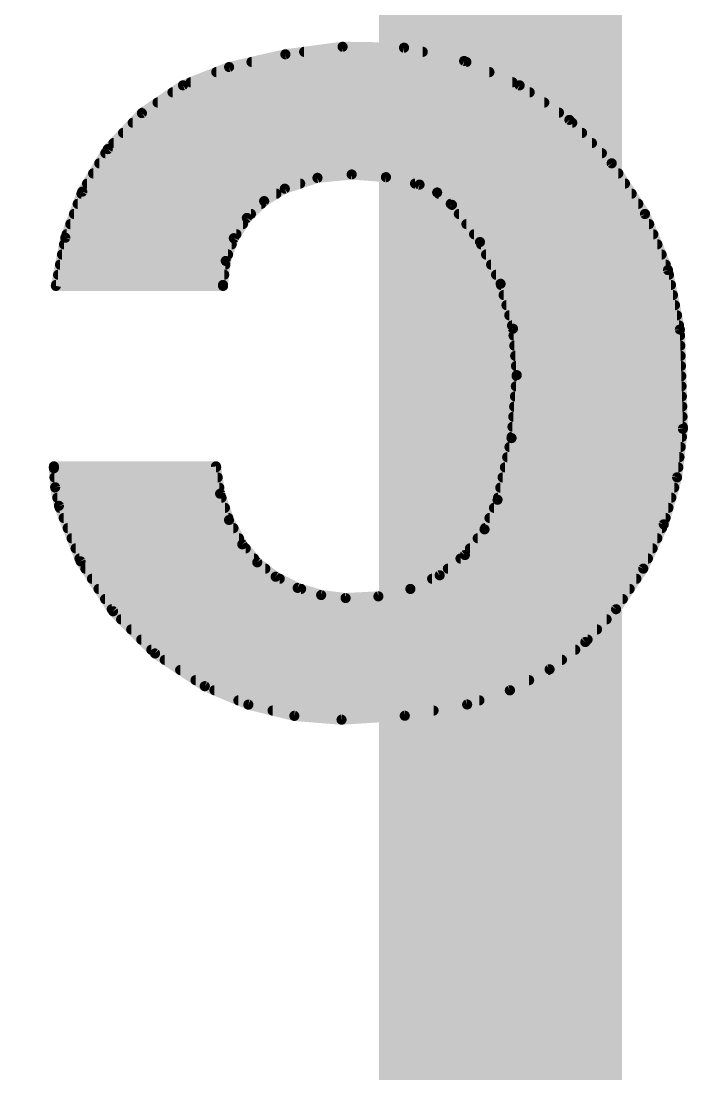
# Model space of a CAD drawing. Extents: x -2.6 to 78.8, y -16.5 to 68.7.
# Drawn here: x 32.554 to 34.227, y 23.016 to 25.655 of the extents above; entities that cross this region are included whole.
import ezdxf

# ---------------------------------------------------------------- set-up
doc = ezdxf.new("R2010")
doc.units = 0
doc.layers.add('1', color=12, linetype='CONTINUOUS')
doc.layers.add('22', color=40, linetype='CONTINUOUS')

msp = doc.modelspace()

# ---------------------------------------------------------------- linework, layer by layer
at = {"layer": '1', "const_width": 0.6096}
msp.add_lwpolyline([(33.7566, 13.6144), (33.7566, 28.829)], dxfattribs=at)
at = {"layer": '1', "const_width": 0.254}
msp.add_lwpolyline([(25.535, 12.001, 1), (25.535, 27.001, 1), (25.535, 12.001)], format="xyb", dxfattribs=at)
at = {"layer": '22', "const_width": 0.0254}
for points in [[(33.3604, 25.5905), (33.217, 25.5716)], [(33.5146, 25.5881), (33.3604, 25.5905)], [(33.6652, 25.5549), (33.5146, 25.5881)], [(33.217, 25.5716), (33.0759, 25.5397)], [(33.2641, 25.5778), (33.5614, 25.5778)], [(33.0759, 25.5397), (32.9602, 25.4939)], [(33.1321, 25.5524), (33.6709, 25.5524)], [(33.8043, 25.4938), (33.6652, 25.5549)], [(33.0438, 25.527), (33.7287, 25.527)], [(32.9602, 25.4939), (32.8572, 25.4243)], [(32.9796, 25.5016), (33.7865, 25.5016)], [(33.9292, 25.4072), (33.8043, 25.4938)], [(32.934, 25.4762), (33.8297, 25.4762)], [(32.8965, 25.4508), (33.8663, 25.4508)], [(32.8572, 25.4243), (32.7716, 25.334)], [(32.8589, 25.4254), (33.903, 25.4254)], [(34.0353, 25.2984), (33.9292, 25.4072)], [(32.8101, 25.3746), (33.961, 25.3746)], [(32.8342, 25.4), (33.9363, 25.4)], [(32.7861, 25.3492), (33.9858, 25.3492)], [(32.7716, 25.334), (32.7076, 25.2273)], [(32.7655, 25.3238), (34.0106, 25.3238)], [(32.7503, 25.2984), (34.0354, 25.2984)], [(34.1187, 25.1714), (34.0353, 25.2984)], [(32.735, 25.273), (34.052, 25.273)], [(33.2974, 25.2619), (33.3832, 25.2705)], [(33.3832, 25.2705), (33.4692, 25.2637)], [(32.7198, 25.2476), (33.2541, 25.2476)], [(33.2156, 25.2349), (33.2974, 25.2619)], [(33.4692, 25.2637), (33.5534, 25.2451)], [(33.5421, 25.2476), (34.0687, 25.2476)], [(33.5534, 25.2451), (33.5975, 25.2253)], [(32.7076, 25.2273), (32.6651, 25.1118)], [(32.7057, 25.2222), (33.1945, 25.2222)], [(33.1638, 25.2037), (33.2156, 25.2349)], [(33.5975, 25.2253), (33.6347, 25.1943)], [(33.6012, 25.2222), (34.0854, 25.2222)], [(32.6964, 25.1968), (33.1568, 25.1968)], [(33.1205, 25.1615), (33.1638, 25.2037)], [(33.6317, 25.1968), (34.1021, 25.1968)], [(33.6347, 25.1943), (33.705, 25.1011)], [(32.687, 25.1714), (33.1306, 25.1714)], [(33.652, 25.1714), (34.1188, 25.1714)], [(34.1764, 25.0308), (34.1187, 25.1714)], [(32.6777, 25.146), (33.1105, 25.146)], [(33.0878, 25.1106), (33.1205, 25.1615)], [(33.6711, 25.146), (34.1292, 25.146)], [(32.6651, 25.1118), (32.6415, 24.9911)], [(32.6684, 25.1206), (33.0942, 25.1206)], [(33.0675, 25.0537), (33.0878, 25.1106)], [(33.6903, 25.1206), (34.1396, 25.1206)], [(32.6619, 25.0952), (33.0823, 25.0952)], [(33.705, 25.1011), (33.7566, 24.9964)], [(33.7079, 25.0952), (34.15, 25.0952)], [(32.6569, 25.0698), (33.0732, 25.0698)], [(33.7204, 25.0698), (34.1604, 25.0698)], [(32.6519, 25.0444), (33.0664, 25.0444)], [(33.0606, 24.9936), (33.0675, 25.0537)], [(33.7329, 25.0444), (34.1708, 25.0444)], [(32.647, 25.019), (33.0635, 25.019)], [(33.7454, 25.019), (34.1788, 25.019)], [(34.2062, 24.8818), (34.1764, 25.0308)], [(32.6415, 24.9911), (33.0606, 24.9911)], [(32.642, 24.9936), (33.0606, 24.9936)], [(33.0606, 24.9911), (33.0606, 24.9936)], [(33.7566, 24.9964), (33.7877, 24.8839)], [(33.7574, 24.9936), (34.1838, 24.9936)], [(33.7644, 24.9682), (34.1889, 24.9682)], [(33.7714, 24.9428), (34.194, 24.9428)], [(33.7784, 24.9174), (34.1991, 24.9174)], [(33.7854, 24.892), (34.2042, 24.892)], [(33.7877, 24.8839), (33.7972, 24.7675)], [(34.2138, 24.6329), (34.2062, 24.8818)], [(33.7891, 24.8666), (34.2067, 24.8666)], [(33.7912, 24.8412), (34.2074, 24.8412)], [(33.7933, 24.8158), (34.2082, 24.8158)], [(33.7972, 24.7675), (33.7841, 24.6096)], [(33.7953, 24.7904), (34.209, 24.7904)], [(33.797, 24.765), (34.2098, 24.765)], [(33.7949, 24.7396), (34.2105, 24.7396)], [(33.7907, 24.6888), (34.2121, 24.6888)], [(33.7928, 24.7142), (34.2113, 24.7142)], [(33.7886, 24.6634), (34.2129, 24.6634)], [(33.7865, 24.638), (34.2136, 24.638)], [(33.7841, 24.6096), (33.749, 24.4551)], [(33.7843, 24.6126), (34.2114, 24.6126)], [(34.1993, 24.5113), (34.2138, 24.6329)], [(33.779, 24.5872), (34.2083, 24.5872)], [(33.7732, 24.5618), (34.2053, 24.5618)], [(33.0429, 24.5389), (32.6365, 24.5389)], [(32.6365, 24.5389), (32.6365, 24.5339)], [(32.6365, 24.5364), (33.0433, 24.5364)], [(32.6365, 24.5339), (32.6397, 24.4865)], [(33.0535, 24.4702), (33.0429, 24.5389)], [(33.7675, 24.5364), (34.2023, 24.5364)], [(32.638, 24.511), (33.0472, 24.511)], [(33.7617, 24.511), (34.1992, 24.511)], [(34.1659, 24.3936), (34.1993, 24.5113)], [(32.6397, 24.4865), (32.6492, 24.4399)], [(32.6399, 24.4856), (33.0511, 24.4856)], [(33.7559, 24.4856), (34.192, 24.4856)], [(32.6451, 24.4602), (33.0568, 24.4602)], [(33.0757, 24.4044), (33.0535, 24.4702)], [(33.749, 24.4551), (33.7164, 24.3809)], [(33.7502, 24.4602), (34.1848, 24.4602)], [(32.6492, 24.4399), (32.7034, 24.3008)], [(32.6512, 24.4348), (33.0654, 24.4348)], [(33.7401, 24.4348), (34.1776, 24.4348)], [(32.6611, 24.4094), (33.074, 24.4094)], [(33.1089, 24.3434), (33.0757, 24.4044)], [(33.7289, 24.4094), (34.1704, 24.4094)], [(32.671, 24.384), (33.0868, 24.384)], [(33.7164, 24.3809), (33.6671, 24.3166)], [(33.7178, 24.384), (34.1614, 24.384)], [(34.1144, 24.2825), (34.1659, 24.3936)], [(32.6809, 24.3586), (33.1006, 24.3586)], [(33.6993, 24.3586), (34.1497, 24.3586)], [(32.6908, 24.3332), (33.1174, 24.3332)], [(33.1464, 24.2982), (33.1089, 24.3434)], [(33.6799, 24.3332), (34.1379, 24.3332)], [(32.7007, 24.3078), (33.1384, 24.3078)], [(32.7034, 24.3008), (32.7849, 24.1757)], [(33.1927, 24.2621), (33.1464, 24.2982)], [(33.6671, 24.3166), (33.6039, 24.2659)], [(33.6562, 24.3078), (34.1261, 24.3078)], [(32.7154, 24.2824), (33.1667, 24.2824)], [(33.6039, 24.2659), (33.5305, 24.2316)], [(33.6245, 24.2824), (34.1144, 24.2824)], [(34.0462, 24.1808), (34.1144, 24.2825)], [(32.7319, 24.257), (33.2028, 24.257)], [(33.2478, 24.2342), (33.1927, 24.2621)], [(33.585, 24.257), (34.0973, 24.257)], [(32.7485, 24.2316), (33.2564, 24.2316)], [(33.3068, 24.2163), (33.2478, 24.2342)], [(33.368, 24.2087), (33.3068, 24.2163)], [(33.4503, 24.213), (33.368, 24.2087)], [(33.5305, 24.2316), (33.4503, 24.213)], [(33.5305, 24.2316), (34.0803, 24.2316)], [(32.765, 24.2062), (34.0632, 24.2062)], [(32.7816, 24.1808), (34.0462, 24.1808)], [(32.7849, 24.1757), (32.8902, 24.0699)], [(33.9691, 24.0985), (34.0462, 24.1808)], [(32.8051, 24.1554), (34.0224, 24.1554)], [(32.8304, 24.13), (33.9986, 24.13)], [(32.8556, 24.1046), (33.9748, 24.1046)], [(33.8795, 24.0301), (33.9691, 24.0985)], [(32.8809, 24.0792), (33.9438, 24.0792)], [(32.8902, 24.0699), (33.0149, 23.9878)], [(32.9146, 24.0538), (33.9106, 24.0538)], [(32.9532, 24.0284), (33.8763, 24.0284)], [(33.7798, 23.9774), (33.8795, 24.0301)], [(32.9918, 24.003), (33.8282, 24.003)], [(33.0149, 23.9878), (33.1242, 23.9417)], [(33.0391, 23.9776), (33.7801, 23.9776)], [(33.6728, 23.942), (33.7798, 23.9774)], [(33.0992, 23.9522), (33.7036, 23.9522)], [(33.1242, 23.9417), (33.2395, 23.9134)], [(33.1849, 23.9268), (33.5886, 23.9268)], [(33.5164, 23.9138), (33.6728, 23.942)], [(33.2395, 23.9134), (33.3578, 23.9039)], [(33.3578, 23.9039), (33.5164, 23.9138)]]:
    msp.add_lwpolyline(points, dxfattribs=at)
at = {"layer": '22', "const_width": 0.0127}
for points in [[(33.3605, 25.5968, 1), (33.3603, 25.5842)], [(33.3612, 25.5842, 1), (33.3596, 25.5968)], [(33.516, 25.5943, 1), (33.5132, 25.5819)], [(33.5145, 25.5818, 1), (33.5147, 25.5945)], [(33.2162, 25.5779, 1), (33.2178, 25.5653)], [(33.2184, 25.5654, 1), (33.2156, 25.5778)], [(33.2641, 25.5842, 1), (33.2641, 25.5714)], [(33.5614, 25.5714, 1), (33.5614, 25.5842)], [(33.0745, 25.5459, 1), (33.0773, 25.5335)], [(33.0782, 25.5338, 1), (33.0736, 25.5456)], [(33.1321, 25.5588, 1), (33.1321, 25.5461)], [(33.6678, 25.5607, 1), (33.6626, 25.5491)], [(33.6638, 25.5487, 1), (33.6666, 25.5611)], [(33.6709, 25.5461, 1), (33.6709, 25.5588)], [(33.0438, 25.5334, 1), (33.0438, 25.5206)], [(33.7287, 25.5206, 1), (33.7287, 25.5334)], [(32.9579, 25.4998, 1), (32.9626, 25.488)], [(32.9638, 25.4887, 1), (32.9567, 25.4992)], [(32.9796, 25.508, 1), (32.9796, 25.4952)], [(33.7865, 25.4952, 1), (33.7865, 25.508)], [(33.8079, 25.499, 1), (33.8007, 25.4885)], [(33.8018, 25.4879, 1), (33.8069, 25.4996)], [(32.934, 25.4826, 1), (32.934, 25.4699)], [(33.8297, 25.4699, 1), (33.8297, 25.4826)], [(32.8965, 25.4572, 1), (32.8965, 25.4444)], [(33.8663, 25.4444, 1), (33.8663, 25.4572)], [(32.8536, 25.4295, 1), (32.8607, 25.419)], [(32.8589, 25.4318, 1), (32.8589, 25.419)], [(32.8618, 25.4199, 1), (32.8526, 25.4286)], [(33.903, 25.419, 1), (33.903, 25.4318)], [(33.9338, 25.4116, 1), (33.9247, 25.4028)], [(33.9256, 25.402, 1), (33.9328, 25.4124)], [(32.8101, 25.381, 1), (32.8101, 25.3682)], [(32.8342, 25.4064, 1), (32.8342, 25.3937)], [(33.9363, 25.3937, 1), (33.9363, 25.4064)], [(33.961, 25.3682, 1), (33.961, 25.381)], [(32.7861, 25.3556, 1), (32.7861, 25.3428)], [(33.9858, 25.3428, 1), (33.9858, 25.3556)], [(32.7655, 25.3302, 1), (32.7655, 25.3175)], [(32.767, 25.3383, 1), (32.7762, 25.3296)], [(32.7771, 25.3307, 1), (32.7662, 25.3372)], [(34.0106, 25.3175, 1), (34.0106, 25.3302)], [(32.7503, 25.3048, 1), (32.7503, 25.292)], [(34.0406, 25.3019, 1), (34.03, 25.2949)], [(34.0308, 25.294, 1), (34.0399, 25.3029)], [(34.0354, 25.292, 1), (34.0354, 25.3048)], [(32.735, 25.2794, 1), (32.735, 25.2666)], [(33.3837, 25.2768, 1), (33.3827, 25.2642)], [(33.3838, 25.2642, 1), (33.3826, 25.2768)], [(34.052, 25.2666, 1), (34.052, 25.2794)], [(32.7198, 25.254, 1), (32.7198, 25.2413)], [(33.2541, 25.2413, 1), (33.2541, 25.254)], [(33.2968, 25.2682, 1), (33.2981, 25.2556)], [(33.2994, 25.2559, 1), (33.2954, 25.268)], [(33.4705, 25.2699, 1), (33.4678, 25.2575)], [(33.4687, 25.2573, 1), (33.4697, 25.27)], [(33.5421, 25.254, 1), (33.5421, 25.2413)], [(33.556, 25.2509, 1), (33.5508, 25.2393)], [(33.552, 25.2389, 1), (33.5548, 25.2513)], [(34.0687, 25.2413, 1), (34.0687, 25.254)], [(32.7057, 25.2286, 1), (32.7057, 25.2158)], [(32.7022, 25.2306, 1), (32.713, 25.224)], [(32.7136, 25.2251, 1), (32.7016, 25.2295)], [(33.1945, 25.2158, 1), (33.1945, 25.2286)], [(33.2136, 25.2409, 1), (33.2176, 25.2289)], [(33.2189, 25.2295, 1), (33.2123, 25.2403)], [(33.6016, 25.2301, 1), (33.5935, 25.2204)], [(33.6012, 25.2286, 1), (33.6012, 25.2158)], [(33.5949, 25.2195, 1), (33.6001, 25.2311)], [(34.0854, 25.2158, 1), (34.0854, 25.2286)], [(32.6964, 25.2032, 1), (32.6964, 25.1904)], [(33.1568, 25.1904, 1), (33.1568, 25.2032)], [(33.1605, 25.2091, 1), (33.1671, 25.1982)], [(33.1682, 25.1991, 1), (33.1594, 25.2082)], [(33.6317, 25.2032, 1), (33.6317, 25.1904)], [(33.6398, 25.1981, 1), (33.6296, 25.1905)], [(33.6306, 25.1894, 1), (33.6388, 25.1992)], [(34.1021, 25.1904, 1), (34.1021, 25.2032)], [(32.687, 25.1778, 1), (32.687, 25.1651)], [(33.1306, 25.1651, 1), (33.1306, 25.1778)], [(33.652, 25.1778, 1), (33.652, 25.1651)], [(34.1246, 25.1738, 1), (34.1129, 25.169)], [(34.1134, 25.1679, 1), (34.1241, 25.1749)], [(34.1188, 25.1651, 1), (34.1188, 25.1778)], [(32.6777, 25.1524, 1), (32.6777, 25.1396)], [(33.1105, 25.1396, 1), (33.1105, 25.1524)], [(33.116, 25.1661, 1), (33.1249, 25.157)], [(33.1258, 25.1581, 1), (33.1151, 25.1649)], [(33.6711, 25.1524, 1), (33.6711, 25.1396)], [(34.1292, 25.1396, 1), (34.1292, 25.1524)], [(32.6714, 25.1106, 1), (32.6589, 25.1131)], [(32.6684, 25.127, 1), (32.6684, 25.1142)], [(33.0938, 25.1085, 1), (33.0818, 25.1128)], [(33.0942, 25.1142, 1), (33.0942, 25.127)], [(33.6903, 25.127, 1), (33.6903, 25.1142)], [(34.1396, 25.1142, 1), (34.1396, 25.127)], [(32.6619, 25.1016, 1), (32.6619, 25.0889)], [(32.6592, 25.114, 1), (32.6711, 25.1096)], [(33.0824, 25.1141, 1), (33.0931, 25.1072)], [(33.0823, 25.0889, 1), (33.0823, 25.1016)], [(33.7107, 25.1039, 1), (33.6993, 25.0983)], [(33.6999, 25.0973, 1), (33.7101, 25.1049)], [(33.7079, 25.1016, 1), (33.7079, 25.0889)], [(34.15, 25.0889, 1), (34.15, 25.1016)], [(32.6569, 25.0762, 1), (32.6569, 25.0634)], [(33.0732, 25.0634, 1), (33.0732, 25.0762)], [(33.7204, 25.0762, 1), (33.7204, 25.0634)], [(34.1604, 25.0634, 1), (34.1604, 25.0762)], [(32.6519, 25.0508, 1), (32.6519, 25.038)], [(33.0615, 25.0558, 1), (33.0735, 25.0515)], [(33.0738, 25.053, 1), (33.0612, 25.0544)], [(33.0664, 25.038, 1), (33.0664, 25.0508)], [(33.7329, 25.0508, 1), (33.7329, 25.038)], [(34.1708, 25.038, 1), (34.1708, 25.0508)], [(32.647, 25.0254, 1), (32.647, 25.0127)], [(33.0635, 25.0127, 1), (33.0635, 25.0254)], [(33.7454, 25.0254, 1), (33.7454, 25.0127)], [(34.1826, 25.0321, 1), (34.1702, 25.0296)], [(34.1705, 25.0284, 1), (34.1823, 25.0332)], [(34.1788, 25.0127, 1), (34.1788, 25.0254)], [(32.6415, 24.9975, 1), (32.6415, 24.9847)], [(32.6353, 24.9923, 1), (32.6477, 24.9899)], [(32.642, 25, 1), (32.642, 24.9872)], [(33.0543, 24.9943, 1), (33.0669, 24.9929)], [(33.0669, 24.9936, 1), (33.0543, 24.9936)], [(33.0543, 24.9911, 1), (33.0669, 24.9911)], [(33.0606, 24.9872, 1), (33.0606, 25)], [(33.0606, 24.9847, 1), (33.0606, 24.9975)], [(33.7627, 24.9981, 1), (33.7505, 24.9947)], [(33.7509, 24.9936, 1), (33.7623, 24.9992)], [(33.7574, 25, 1), (33.7574, 24.9872)], [(34.1838, 24.9872, 1), (34.1838, 25)], [(33.7644, 24.9746, 1), (33.7644, 24.9618)], [(34.1889, 24.9618, 1), (34.1889, 24.9746)], [(33.7714, 24.9492, 1), (33.7714, 24.9365)], [(34.194, 24.9365, 1), (34.194, 24.9492)], [(33.7784, 24.9238, 1), (33.7784, 24.911)], [(34.1991, 24.911, 1), (34.1991, 24.9238)], [(33.7854, 24.8984, 1), (33.7854, 24.8856)], [(33.794, 24.8844, 1), (33.7814, 24.8833)], [(33.7816, 24.8822, 1), (33.7938, 24.8855)], [(34.2125, 24.882, 1), (34.1999, 24.8816)], [(34.2, 24.8806, 1), (34.2124, 24.883)], [(34.2042, 24.8856, 1), (34.2042, 24.8984)], [(33.7891, 24.873, 1), (33.7891, 24.8603)], [(34.2067, 24.8603, 1), (34.2067, 24.873)], [(33.7912, 24.8476, 1), (33.7912, 24.8348)], [(34.2074, 24.8348, 1), (34.2074, 24.8476)], [(33.7933, 24.8222, 1), (33.7933, 24.8094)], [(34.2082, 24.8094, 1), (34.2082, 24.8222)], [(33.7953, 24.7968, 1), (33.7953, 24.7841)], [(33.8035, 24.767, 1), (33.7909, 24.768)], [(34.209, 24.7841, 1), (34.209, 24.7968)], [(33.797, 24.7714, 1), (33.797, 24.7586)], [(33.7909, 24.767, 1), (33.8035, 24.768)], [(34.2098, 24.7586, 1), (34.2098, 24.7714)], [(33.7928, 24.7206, 1), (33.7928, 24.7079)], [(33.7949, 24.746, 1), (33.7949, 24.7333)], [(34.2105, 24.7333, 1), (34.2105, 24.746)], [(34.2113, 24.7079, 1), (34.2113, 24.7206)], [(33.7907, 24.6952, 1), (33.7907, 24.6824)], [(34.2121, 24.6824, 1), (34.2121, 24.6952)], [(33.7886, 24.6698, 1), (33.7886, 24.6571)], [(34.2129, 24.6571, 1), (34.2129, 24.6698)], [(33.7865, 24.6444, 1), (33.7865, 24.6317)], [(34.2136, 24.6317, 1), (34.2136, 24.6444)], [(33.7843, 24.619, 1), (33.7843, 24.6062)], [(33.7903, 24.6082, 1), (33.7779, 24.611)], [(34.2201, 24.6321, 1), (34.2075, 24.6337)], [(34.2075, 24.6327, 1), (34.2201, 24.6331)], [(34.2114, 24.6062, 1), (34.2114, 24.619)], [(33.779, 24.5936, 1), (33.779, 24.5809)], [(33.7778, 24.6101, 1), (33.7904, 24.6091)], [(34.2083, 24.5809, 1), (34.2083, 24.5936)], [(33.7732, 24.5682, 1), (33.7732, 24.5555)], [(34.2053, 24.5555, 1), (34.2053, 24.5682)], [(32.6365, 24.5453, 1), (32.6365, 24.5326)], [(32.6365, 24.5428, 1), (32.6365, 24.53)], [(32.6428, 24.5343, 1), (32.6302, 24.5335)], [(32.6428, 24.5389, 1), (32.6302, 24.5389)], [(33.0492, 24.5399, 1), (33.0366, 24.5379)], [(33.0429, 24.5326, 1), (33.0429, 24.5453)], [(33.0433, 24.53, 1), (33.0433, 24.5428)], [(33.7675, 24.5428, 1), (33.7675, 24.53)], [(34.2023, 24.53, 1), (34.2023, 24.5428)], [(32.6302, 24.5339, 1), (32.6428, 24.5339)], [(32.638, 24.5174, 1), (32.638, 24.5047)], [(33.0472, 24.5047, 1), (33.0472, 24.5174)], [(33.7617, 24.5174, 1), (33.7617, 24.5047)], [(34.193, 24.5121, 1), (34.2056, 24.5106)], [(34.2054, 24.5096, 1), (34.1932, 24.5131)], [(34.1992, 24.5047, 1), (34.1992, 24.5174)], [(32.6459, 24.4877, 1), (32.6335, 24.4852)], [(32.6334, 24.486, 1), (32.646, 24.4869)], [(32.6399, 24.492, 1), (32.6399, 24.4793)], [(33.0511, 24.4793, 1), (33.0511, 24.492)], [(33.7559, 24.492, 1), (33.7559, 24.4793)], [(34.192, 24.4793, 1), (34.192, 24.492)], [(32.6451, 24.4666, 1), (32.6451, 24.4538)], [(33.0595, 24.4723, 1), (33.0474, 24.4682)], [(33.0472, 24.4693, 1), (33.0597, 24.4712)], [(33.0568, 24.4538, 1), (33.0568, 24.4666)], [(33.7548, 24.4525, 1), (33.7432, 24.4577)], [(33.7502, 24.4666, 1), (33.7502, 24.4538)], [(34.1848, 24.4538, 1), (34.1848, 24.4666)], [(32.6551, 24.4422, 1), (32.6433, 24.4376)], [(32.643, 24.4386, 1), (32.6554, 24.4412)], [(32.6512, 24.4412, 1), (32.6512, 24.4285)], [(33.0654, 24.4285, 1), (33.0654, 24.4412)], [(33.7401, 24.4412, 1), (33.7401, 24.4285)], [(33.7428, 24.4565, 1), (33.7552, 24.4537)], [(34.1776, 24.4285, 1), (34.1776, 24.4412)], [(32.6611, 24.4158, 1), (32.6611, 24.4031)], [(33.0813, 24.4074, 1), (33.0701, 24.4014)], [(33.0697, 24.4024, 1), (33.0817, 24.4064)], [(33.074, 24.4031, 1), (33.074, 24.4158)], [(33.7289, 24.4158, 1), (33.7289, 24.4031)], [(34.1704, 24.4031, 1), (34.1704, 24.4158)], [(32.671, 24.3904, 1), (32.671, 24.3776)], [(33.0868, 24.3776, 1), (33.0868, 24.3904)], [(33.7106, 24.3835, 1), (33.7222, 24.3784)], [(33.7178, 24.3904, 1), (33.7178, 24.3776)], [(33.7215, 24.377, 1), (33.7114, 24.3848)], [(34.1598, 24.3953, 1), (34.172, 24.3918)], [(34.1716, 24.3909, 1), (34.1601, 24.3962)], [(34.1614, 24.3776, 1), (34.1614, 24.3904)], [(32.6809, 24.365, 1), (32.6809, 24.3523)], [(33.1006, 24.3523, 1), (33.1006, 24.365)], [(33.6993, 24.365, 1), (33.6993, 24.3523)], [(34.1497, 24.3523, 1), (34.1497, 24.365)], [(32.6908, 24.3396, 1), (32.6908, 24.3269)], [(33.1138, 24.3475, 1), (33.104, 24.3393)], [(33.1033, 24.3404, 1), (33.1145, 24.3464)], [(33.1174, 24.3269, 1), (33.1174, 24.3396)], [(33.6799, 24.3396, 1), (33.6799, 24.3269)], [(34.1379, 24.3269, 1), (34.1379, 24.3396)], [(32.7007, 24.3142, 1), (32.7007, 24.3014)], [(32.7087, 24.3043, 1), (32.6981, 24.2973)], [(32.6975, 24.2985, 1), (32.7093, 24.3031)], [(33.1384, 24.3014, 1), (33.1384, 24.3142)], [(33.1503, 24.3032, 1), (33.1425, 24.2932)], [(33.1415, 24.2942, 1), (33.1513, 24.3023)], [(33.6562, 24.3142, 1), (33.6562, 24.3014)], [(33.6621, 24.3205, 1), (33.6722, 24.3127)], [(33.6711, 24.3116, 1), (33.6631, 24.3215)], [(34.1261, 24.3014, 1), (34.1261, 24.3142)], [(32.7154, 24.2888, 1), (32.7154, 24.2761)], [(33.1667, 24.2761, 1), (33.1667, 24.2888)], [(33.6066, 24.2601, 1), (33.6013, 24.2716)], [(33.6245, 24.2888, 1), (33.6245, 24.2761)], [(34.1087, 24.2851, 1), (34.1202, 24.2798)], [(34.1197, 24.2789, 1), (34.1091, 24.286)], [(34.1144, 24.2761, 1), (34.1144, 24.2888)], [(32.7319, 24.2634, 1), (32.7319, 24.2507)], [(33.1956, 24.2678, 1), (33.1898, 24.2564)], [(33.1888, 24.2571, 1), (33.1966, 24.2671)], [(33.2028, 24.2507, 1), (33.2028, 24.2634)], [(33.585, 24.2634, 1), (33.585, 24.2507)], [(33.6, 24.2708, 1), (33.6079, 24.2609)], [(34.0973, 24.2507, 1), (34.0973, 24.2634)], [(32.7485, 24.238, 1), (32.7485, 24.2252)], [(33.2496, 24.2403, 1), (33.2459, 24.2282)], [(33.2449, 24.2286, 1), (33.2506, 24.2399)], [(33.2564, 24.2252, 1), (33.2564, 24.238)], [(33.3075, 24.2226, 1), (33.306, 24.21)], [(33.3049, 24.2102, 1), (33.3086, 24.2223)], [(33.4506, 24.2066, 1), (33.4499, 24.2193)], [(33.5305, 24.238, 1), (33.5305, 24.2252)], [(33.5278, 24.2374, 1), (33.5332, 24.2258)], [(33.5319, 24.2254, 1), (33.5291, 24.2378)], [(34.0803, 24.2252, 1), (34.0803, 24.238)], [(32.765, 24.2126, 1), (32.765, 24.1999)], [(33.3677, 24.215, 1), (33.3683, 24.2024)], [(33.3672, 24.2024, 1), (33.3688, 24.215)], [(33.4488, 24.2191, 1), (33.4517, 24.2068)], [(34.0632, 24.1999, 1), (34.0632, 24.2126)], [(32.7816, 24.1872, 1), (32.7816, 24.1745)], [(32.7894, 24.1802, 1), (32.7804, 24.1712)], [(32.7796, 24.1722, 1), (32.7902, 24.1792)], [(34.0409, 24.1843, 1), (34.0515, 24.1773)], [(34.0508, 24.1765, 1), (34.0416, 24.1851)], [(34.0462, 24.1745, 1), (34.0462, 24.1872)], [(32.8051, 24.1618, 1), (32.8051, 24.149)], [(34.0224, 24.149, 1), (34.0224, 24.1618)], [(32.8304, 24.1364, 1), (32.8304, 24.1237)], [(33.9986, 24.1237, 1), (33.9986, 24.1364)], [(32.8556, 24.111, 1), (32.8556, 24.0983)], [(33.9645, 24.1028, 1), (33.9738, 24.0942)], [(33.973, 24.0935, 1), (33.9653, 24.1036)], [(33.9748, 24.0983, 1), (33.9748, 24.111)], [(32.8809, 24.0856, 1), (32.8809, 24.0728)], [(32.8937, 24.0752, 1), (32.8867, 24.0646)], [(32.8857, 24.0654, 1), (32.8947, 24.0744)], [(33.9438, 24.0728, 1), (33.9438, 24.0856)], [(32.9146, 24.0602, 1), (32.9146, 24.0475)], [(32.9532, 24.0348, 1), (32.9532, 24.0221)], [(33.8757, 24.0351, 1), (33.8834, 24.025)], [(33.8763, 24.0221, 1), (33.8763, 24.0348)], [(33.8825, 24.0245, 1), (33.8766, 24.0357)], [(33.9106, 24.0475, 1), (33.9106, 24.0602)], [(32.9918, 24.0094, 1), (32.9918, 23.9966)], [(33.8282, 23.9966, 1), (33.8282, 24.0094)], [(33.0174, 23.9937, 1), (33.0124, 23.9819)], [(33.0114, 23.9825, 1), (33.0184, 23.9931)], [(33.0391, 23.984, 1), (33.0391, 23.9713)], [(33.7769, 23.9831, 1), (33.7828, 23.9718)], [(33.7818, 23.9714, 1), (33.7778, 23.9835)], [(33.7801, 23.9713, 1), (33.7801, 23.984)], [(33.0992, 23.9586, 1), (33.0992, 23.9459)], [(33.7036, 23.9459, 1), (33.7036, 23.9586)], [(33.1257, 23.9478, 1), (33.1227, 23.9355)], [(33.1218, 23.9358, 1), (33.1267, 23.9475)], [(33.1849, 23.9332, 1), (33.1849, 23.9204)], [(33.5886, 23.9204, 1), (33.5886, 23.9332)], [(33.6708, 23.948, 1), (33.6748, 23.936)], [(33.6739, 23.9358, 1), (33.6717, 23.9482)], [(33.24, 23.9198, 1), (33.239, 23.9071)], [(33.238, 23.9073, 1), (33.241, 23.9196)], [(33.3574, 23.9102, 1), (33.3582, 23.8976)], [(33.3573, 23.8976, 1), (33.3583, 23.9102)], [(33.5153, 23.92, 1), (33.5175, 23.9075)], [(33.5168, 23.9074, 1), (33.516, 23.9201)]]:
    msp.add_lwpolyline(points, format="xyb", dxfattribs=at)

doc.saveas('drawing.dxf')
